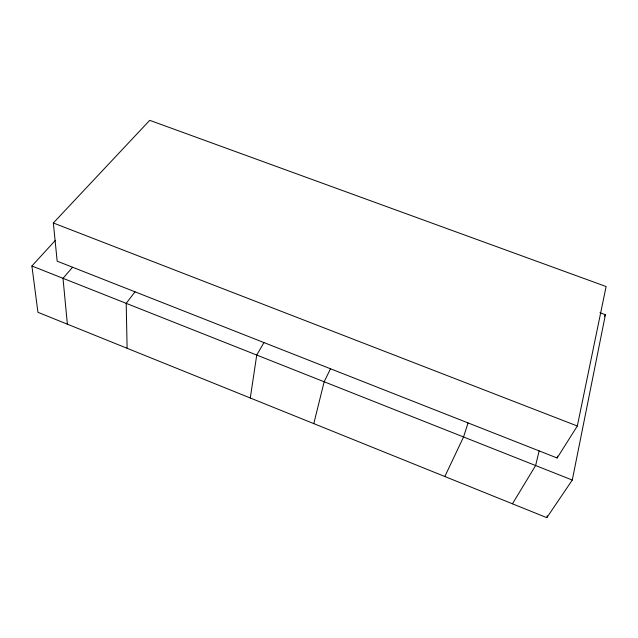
<?xml version="1.0" encoding="UTF-8"?>
<svg xmlns="http://www.w3.org/2000/svg" width="638" height="638" viewBox="0 0 638 638"><rect width="100%" height="100%" fill="white"/><g stroke="black" fill="none" stroke-linecap="round" stroke-linejoin="round"><path stroke-width="0.96" d="M250.287 398L256.739 355.055L263.941 342.574M55.378 240.351L31.9 265.99L37.937 312.301L546.822 517.673L572.278 480.055L605.406 314.717L599.943 312.708M577.326 426.009L606.1 286.534L149.731 120.327L53.345 222.989L57.165 261.173L557.149 457.988L577.326 426.009L53.345 222.989M546.822 517.673L547.237 515.735M557.149 457.988L557.572 456.058M539.126 450.899L535.625 465.533L512.458 503.805M313.792 423.624L324.16 381.763L330.5 368.772M468.037 422.914L463.547 436.982L444.83 476.514M604.417 316.432L605.406 314.717M135.025 291.821L126.204 303.345L127.114 348.284M72.573 267.242L63.002 278.312L67.365 324.176M31.9 265.99L572.278 480.055"/></g></svg>
